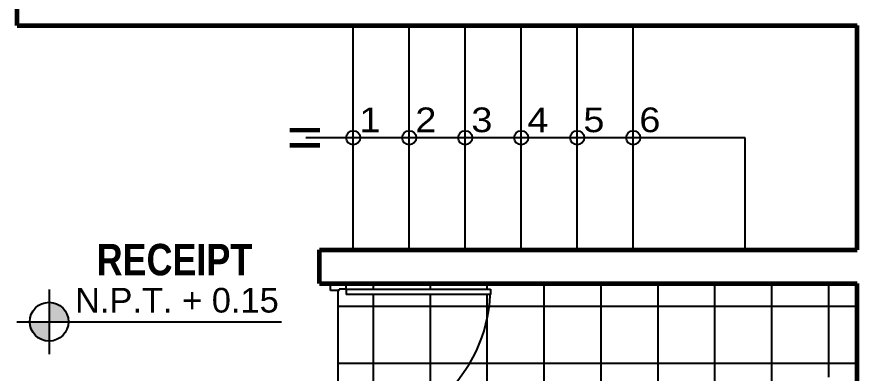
# Model space of a CAD drawing. Header units: millimetres. Extents: x -249630 to 95394, y -188036 to 109963.
# Drawn here: x -94455 to -89765, y 38603 to 40589 of the extents above; entities that cross this region are included whole.
import ezdxf

# ---------------------------------------------------------------- set-up
doc = ezdxf.new("R2010")
doc.units = ezdxf.units.MM
for name, color, linetype in [('Layer1', 2, 'Continuous'), ('Layer2', 8, 'Continuous'), ('Layer8', 8, 'Continuous'), ('PUERTAS', 14, 'Continuous'), ('SUBTITULOS', 90, 'Continuous'), ('TEXTOS', 11, 'Continuous'), ('VEREDA', 1, 'Continuous')]:
    doc.layers.add(name, color=color, linetype=linetype)
doc.layers.add('MUROS', color=6, linetype='Continuous', lineweight=60)
doc.styles.add('NIVEL', font='arial.ttf', dxfattribs={"width": 1.1, "height": 0.15})
doc.styles.add('SUBTITULOS(E)', font='swisscbi.ttf', dxfattribs={"oblique": 15, "height": 0.2})

# ---------------------------------------------------------------- blocks, each defined once
blk = doc.blocks.new('A$C69810C7B')
at = {"layer": 'PUERTAS', "color": 2}
for p, q in [((-0.99, -0.05), (-0.99, -0.15)), ((-0.945, -0.05), (-0.99, -0.05)), ((-0.945, -0.105), (-0.945, -0.05)), ((-0.045, -0.105), (-0.045, -0.05)), ((-0.045, -0.05), (0, -0.05)), ((0, -0.05), (0, -0.15)), ((-0.945, -0.105), (-0.955, -0.105)), ((-0.955, -0.15), (-0.955, -0.105)), ((-0.045, -0.105), (-0.035, -0.105)), ((-0.035, -0.15), (-0.035, -0.105)), ((-0.955, -0.15), (-0.99, -0.15)), ((-0.035, -0.15), (-0.07, -0.15)), ((-0.07, -1.06), (-0.07, -0.15)), ((-0.035, -0.15), (0, -0.15)), ((-0.035, -0.15), (-0.035, -1.06)), ((-0.035, -1.06), (-0.07, -1.06))]:
    blk.add_line(p, q, dxfattribs=at)
at = {"layer": 'PUERTAS', "color": 1}
blk.add_arc((-0.0268, -0.1318), 0.9286, 178.348, 267.335, dxfattribs=at)

msp = doc.modelspace()

# ---------------------------------------------------------------- hatches: boundary and pattern name
at = {"layer": 'Layer1'}
h = msp.add_hatch(color=256, dxfattribs=at)
h.paths.add_polyline_path([(-94275.111, 38998.126), (-94275.111, 38889.95), (-94166.936, 38889.95, 0.41421358)])
h.paths.add_polyline_path([(-94275.111, 38889.95), (-94383.287, 38889.95, 0.41421349), (-94275.111, 38781.775)])
at = {"layer": 'Layer2'}
h = msp.add_hatch(dxfattribs=at)
h.set_pattern_fill('ANSI37', color=256, scale=100, angle=45, style=0)
h.set_pattern_definition([(90, (-230894.77, -222643.12), (-317.5, 3e-14), []), (180, (-230894.77, -222643.12), (-3e-14, -317.5), [])])
h.paths.add_polyline_path([(-91821.265, 39041.159), (-92621.508, 39041.159), (-92621.508, 39071.96), (-92661.11, 39071.96), (-92661.11, 39063.16), (-92661.11, 38262.324), (-92613.993, 38262.324, 0.39231322)])
h.paths.add_polyline_path([(-92621.508, 38262.142), (-92621.508, 38231.523), (-92577.993, 38231.523), (-92577.993, 37415.273), (-91733.299, 37415.273), (-91733.299, 37877.773, -0.41421356), (-91695.799, 37915.273), (-91208.299, 37915.273, -0.41421356), (-91170.799, 37877.773), (-91170.799, 37415.273), (-89765.493, 37415.273), (-89765.493, 37987.56, -0.41421356), (-89815.493, 37937.56), (-89997.461, 37937.56, -0.39577463), (-90047.361, 37984.394, -0.05570751), (-90088.938, 37986.876), (-90422.88, 38044.515, -0.03935817), (-90479.214, 38058.875, -0.12972671), (-90590.921, 38127.894, -0.17758316), (-90644.839, 38259.144, -0.17758316), (-90590.921, 38390.394, -0.12972671), (-90479.214, 38459.412, -0.03935817), (-90422.88, 38473.772), (-90088.938, 38531.412, -0.05572879), (-90047.345, 38533.893, -0.39437778), (-89997.461, 38580.485), (-89815.493, 38580.485, -0.41421356), (-89765.493, 38530.485), (-89765.493, 39102.773), (-92621.508, 39102.773), (-92621.508, 39071.96), (-91820.673, 39071.96), (-91820.673, 39041.159), (-91821.265, 39041.159, -0.39496956)])
h.paths.add_polyline_path([(-91544.662, 38172.569), (-91004.094, 38172.569), (-91004.094, 38448.023), (-91544.662, 38448.023)], flags=24)

# ---------------------------------------------------------------- linework, layer by layer
at = {"layer": 'Layer1'}
for p, q in [((-94275.111, 39070.182), (-94275.111, 38709.718)), ((-94455.343, 38889.95), (-92978.203, 38889.95))]:
    msp.add_line(p, q, dxfattribs=at)
msp.add_circle((-94275.111, 38889.95), 108.176, dxfattribs=at)
at = {"layer": 'Layer8', "const_width": 25}
for points in [[(-92762.739, 39957.642), (-92932.422, 39957.642)], [(-92762.739, 39872.903), (-92932.422, 39872.903)]]:
    msp.add_lwpolyline(points, dxfattribs=at)
at = {"layer": 'Layer8'}
for points in [[(-90390.493, 39915.273), (-92842.704, 39915.273)], [(-90390.493, 39290.273), (-90390.493, 39915.273)], [(-92661.11, 38271.124), (-92661.11, 39063.16)]]:
    msp.add_lwpolyline(points, dxfattribs=at)
for centre in [(-92577.993, 39915.273), (-92265.493, 39915.273), (-91952.993, 39915.273), (-91640.493, 39915.273), (-91327.993, 39915.273), (-91015.493, 39915.273)]:
    msp.add_circle(centre, 39.372, dxfattribs=at)
at = {"layer": 'MUROS'}
for p, q in [((-94452.993, 40540.273), (-94452.993, 41727.773)), ((-94452.993, 40540.273), (-89765.493, 40540.273)), ((-89765.493, 39290.273), (-89765.493, 40540.273)), ((-92765.493, 39290.273), (-89765.493, 39290.273)), ((-92765.493, 39102.773), (-92765.493, 39290.273)), ((-92765.493, 39102.773), (-89765.493, 39102.773)), ((-89765.493, 37415.273), (-89765.493, 39102.773))]:
    msp.add_line(p, q, dxfattribs=at)
at = {"layer": 'VEREDA'}
for points in [[(-92577.993, 39290.273), (-92577.993, 40540.273)], [(-92265.493, 39290.273), (-92265.493, 40540.273)], [(-91952.993, 39290.273), (-91952.993, 40540.273)], [(-91640.493, 39290.273), (-91640.493, 40540.273)], [(-91327.993, 39290.273), (-91327.993, 40540.273)], [(-91015.493, 39290.273), (-91015.493, 40540.273)]]:
    msp.add_lwpolyline(points, dxfattribs=at)

# ---------------------------------------------------------------- block references
at = {"layer": 'PUERTAS', "xscale": 883.8383838382777, "yscale": 883.8383838382777, "zscale": 883.8383838382777, "rotation": 90}
msp.add_blockref('A$C69810C7B', (-92749.448, 39102.773), dxfattribs=at)

# ---------------------------------------------------------------- texts
at = {"layer": 'SUBTITULOS', "linetype": 'ByBlock', "style": 'SUBTITULOS(E)'}
msp.add_text('RECEIPT', height=175, dxfattribs=at).set_placement((-94009.637, 39148.54))
at = {"layer": 'TEXTOS', "linetype": 'ByBlock', "style": 'NIVEL', "width": 1.1}
for s, p in [('1', (-92543.783, 39946.29)), ('2', (-92231.283, 39946.29)), ('3', (-91918.783, 39946.29)), ('4', (-91606.283, 39946.29)), ('5', (-91293.783, 39946.29)), ('6', (-90981.283, 39946.29))]:
    msp.add_text(s, height=137.5, dxfattribs=at).set_placement(p)
at = {"layer": 'TEXTOS', "linetype": 'ByBlock', "style": 'NIVEL'}
msp.add_text('N.P.T. + 0.15', height=137.5, dxfattribs=at).set_placement((-94130.333, 38940.992))

doc.saveas('drawing.dxf')
